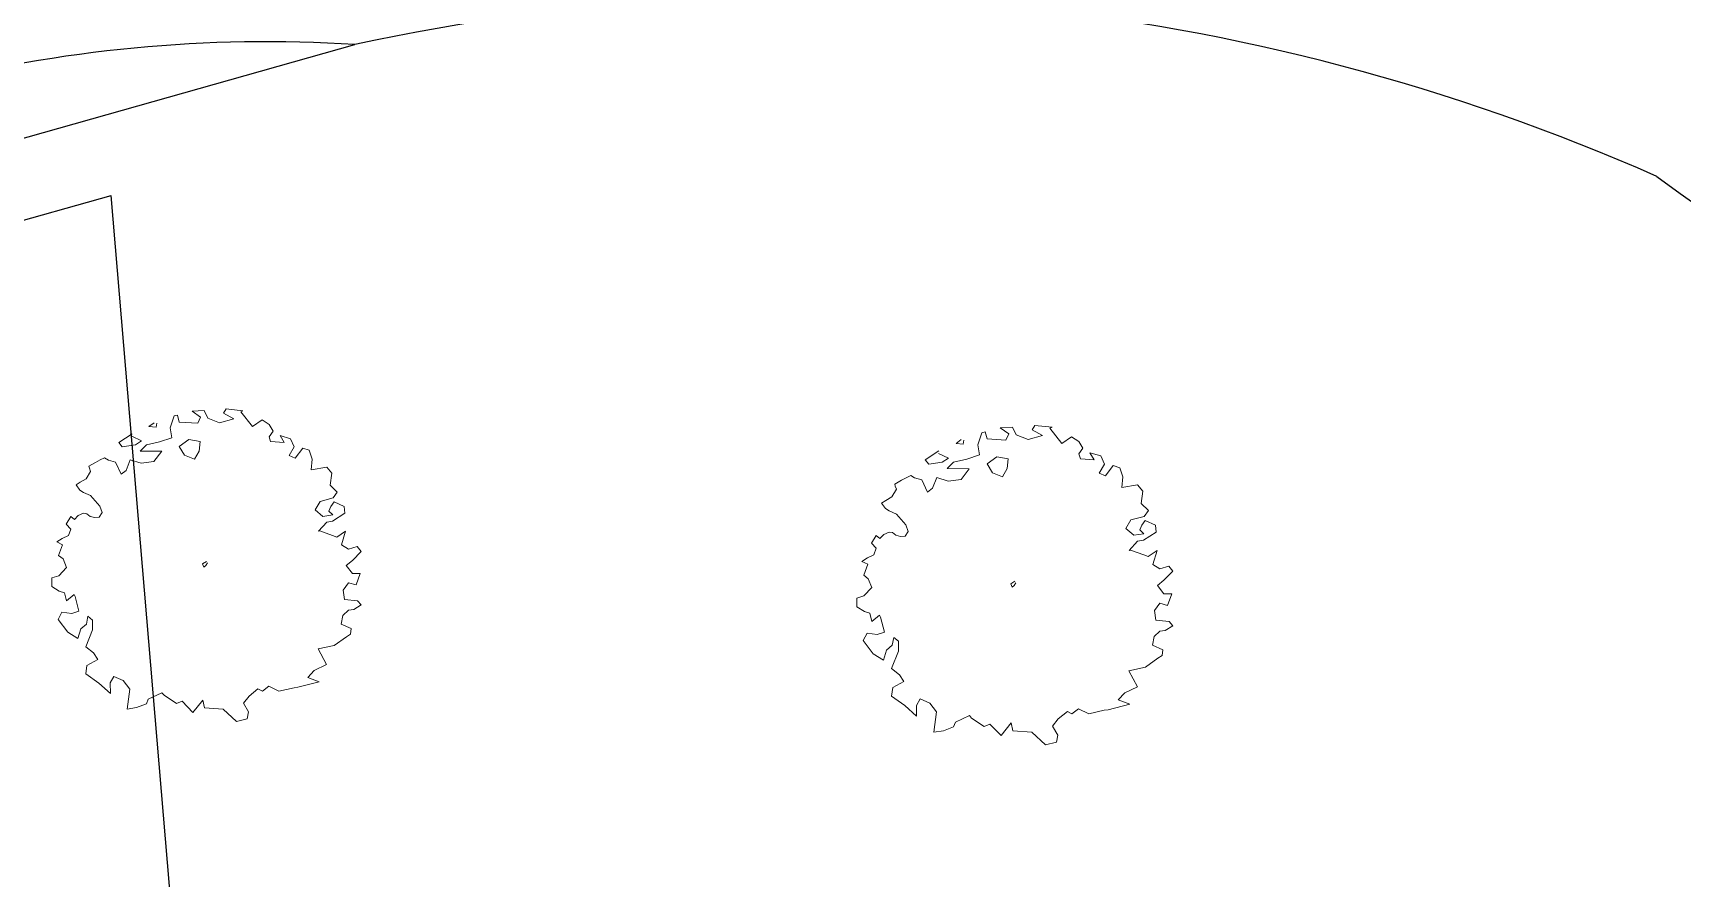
# Model space of a CAD drawing. Extents: x 2080 to 102394, y 2071 to 93424.
# Drawn here: x 78729 to 79486, y 77316 to 77703 of the extents above; entities that cross this region are included whole.
import ezdxf

# ---------------------------------------------------------------- set-up
doc = ezdxf.new("R2010")
doc.units = 0
doc.header["$LTSCALE"] = 20
doc.header["$MEASUREMENT"] = 0
doc.layers.add('Mango tree', color=96, linetype='Continuous', lineweight=5)
doc.layers.add('sappotta', color=114, linetype='Continuous', lineweight=5)
doc.layers.add('road', color=2, linetype='Continuous')

# ---------------------------------------------------------------- blocks, each defined once
blk = doc.blocks.new('NEEM')
at = {"layer": 'sappotta', "linetype": 'Continuous'}
for p, q in [((-0.213, 1.092), (-0.242, 1.007)), ((-0.191, 1.099), (-0.213, 1.092)), ((-0.177, 1.048), (-0.191, 1.099)), ((0.003, 1.132), (-0.083, 1.127)), ((-0.083, 1.127), (-0.023, 1.083)), ((-0.023, 1.083), (-0.043, 1.039)), ((0.03, 1.077), (0.003, 1.132)), ((0.114, 1.043), (0.03, 1.077)), ((0.216, 1.072), (0.114, 1.043)), ((0.162, 1.144), (0.142, 1.112)), ((0.142, 1.112), (0.216, 1.072)), ((0.283, 1.13), (0.162, 1.144)), ((0.267, 1.123), (0.283, 1.13)), ((0.351, 1.016), (0.267, 1.123)), ((0.421, 1.063), (0.351, 1.016)), ((0.473, 1.03), (0.421, 1.063)), ((-0.517, 0.963), (-0.614, 0.901)), ((-0.521, 0.945), (-0.521, 0.945)), ((-0.449, 0.913), (-0.521, 0.945)), ((-0.359, 1.043), (-0.396, 1.016)), ((-0.396, 1.016), (-0.345, 1.011)), ((-0.345, 1.011), (-0.34, 1.039)), ((-0.23, 0.935), (-0.32, 0.906)), ((-0.242, 1.007), (-0.23, 0.935)), ((-0.043, 1.039), (-0.177, 1.048)), ((0.472, 0.942), (0.501, 0.982)), ((0.483, 0.908), (0.472, 0.942)), ((0.501, 0.982), (0.473, 1.03)), ((0.551, 0.95), (0.581, 0.9)), ((0.627, 0.928), (0.551, 0.95)), ((-0.614, 0.901), (-0.589, 0.87)), ((-0.589, 0.87), (-0.494, 0.884)), ((-0.494, 0.884), (-0.449, 0.913)), ((-0.415, 0.884), (-0.459, 0.839)), ((-0.459, 0.839), (-0.303, 0.837)), ((-0.32, 0.906), (-0.415, 0.884)), ((-0.303, 0.837), (-0.361, 0.762)), ((-0.108, 0.922), (-0.177, 0.872)), ((-0.177, 0.872), (-0.139, 0.809)), ((-0.027, 0.908), (-0.108, 0.922)), ((-0.067, 0.78), (-0.034, 0.839)), ((-0.034, 0.839), (-0.027, 0.908)), ((0.581, 0.9), (0.483, 0.908)), ((0.616, 0.806), (0.654, 0.87)), ((0.654, 0.87), (0.627, 0.928)), ((0.715, 0.86), (0.66, 0.788)), ((0.762, 0.844), (0.715, 0.86)), ((0.783, 0.779), (0.762, 0.844)), ((-0.783, 0.757), (-0.83, 0.729)), ((-0.83, 0.729), (-0.826, 0.714)), ((-0.826, 0.714), (-0.818, 0.692)), ((-0.749, 0.774), (-0.783, 0.757)), ((-0.717, 0.789), (-0.749, 0.774)), ((-0.689, 0.772), (-0.717, 0.789)), ((-0.638, 0.758), (-0.689, 0.772)), ((-0.598, 0.672), (-0.638, 0.758)), ((-0.533, 0.776), (-0.562, 0.699)), ((-0.452, 0.75), (-0.533, 0.776)), ((-0.361, 0.762), (-0.452, 0.75)), ((-0.139, 0.809), (-0.067, 0.78)), ((0.66, 0.788), (0.616, 0.806)), ((0.776, 0.704), (0.783, 0.779)), ((0.888, 0.723), (0.776, 0.704)), ((0.924, 0.679), (0.888, 0.723)), ((-0.892, 0.613), (-0.923, 0.594)), ((-0.923, 0.594), (-0.895, 0.555)), ((-0.85, 0.638), (-0.892, 0.613)), ((-0.818, 0.692), (-0.85, 0.638)), ((-0.562, 0.699), (-0.598, 0.672)), ((0.913, 0.591), (0.924, 0.679)), ((0.964, 0.541), (0.913, 0.591)), ((-0.895, 0.555), (-0.868, 0.54)), ((-0.868, 0.54), (-0.818, 0.517)), ((-0.818, 0.517), (-0.752, 0.44)), ((0.804, 0.415), (0.84, 0.475)), ((0.84, 0.475), (0.934, 0.5)), ((0.942, 0.471), (0.917, 0.437)), ((0.934, 0.5), (0.964, 0.541)), ((1.014, 0.439), (0.942, 0.471)), ((-0.96, 0.366), (-0.994, 0.31)), ((-0.935, 0.345), (-0.96, 0.366)), ((-0.908, 0.372), (-0.935, 0.345)), ((-0.87, 0.389), (-0.908, 0.372)), ((-0.846, 0.386), (-0.87, 0.389)), ((-0.821, 0.367), (-0.846, 0.386)), ((-0.788, 0.359), (-0.821, 0.367)), ((-0.757, 0.361), (-0.788, 0.359)), ((-0.735, 0.394), (-0.757, 0.361)), ((-0.752, 0.44), (-0.735, 0.394)), ((0.86, 0.367), (0.804, 0.415)), ((0.933, 0.378), (0.86, 0.367)), ((0.917, 0.437), (0.904, 0.404)), ((0.904, 0.404), (0.933, 0.378)), ((0.93, 0.332), (1.018, 0.389)), ((1.018, 0.389), (1.014, 0.439)), ((-0.994, 0.31), (-0.961, 0.275)), ((-0.961, 0.275), (-0.978, 0.229)), ((0.829, 0.259), (0.888, 0.326)), ((0.838, 0.262), (0.829, 0.259)), ((0.931, 0.228), (0.838, 0.262)), ((0.888, 0.326), (0.93, 0.332)), ((1.025, 0.259), (0.962, 0.217)), ((0.996, 0.16), (1.025, 0.259)), ((-1.023, 0.208), (-1.062, 0.182)), ((-1.062, 0.182), (-1.02, 0.162)), ((-1.02, 0.162), (-1.049, 0.084)), ((-0.978, 0.229), (-1.023, 0.208)), ((0.962, 0.217), (0.931, 0.228)), ((1.046, 0.129), (0.996, 0.16)), ((1.109, 0.149), (1.046, 0.129)), ((1.137, 0.114), (1.109, 0.149)), ((-1.049, 0.084), (-1.017, 0.059)), ((-1.017, 0.059), (-0.991, -0.002)), ((0.02, 0.041), (-0.009, 0.024)), ((-0.009, 0.024), (0, 0)), ((0, 0), (0.014, 0.011)), ((0.014, 0.011), (0.027, 0.031)), ((1.029, 0.011), (1.074, 0.049)), ((1.074, -0.047), (1.029, 0.011)), ((1.074, 0.049), (1.137, 0.114)), ((-1.097, -0.077), (-1.098, -0.14)), ((-1.048, -0.062), (-1.097, -0.077)), ((-0.991, -0.002), (-1.048, -0.062)), ((1.007, -0.166), (1.046, -0.114)), ((1.046, -0.114), (1.1, -0.129)), ((1.129, -0.047), (1.074, -0.047)), ((1.1, -0.129), (1.129, -0.047)), ((-1.098, -0.14), (-1.044, -0.173)), ((-1.044, -0.173), (-1.007, -0.185)), ((-1.007, -0.185), (-0.992, -0.244)), ((-0.992, -0.244), (-0.937, -0.198)), ((-0.937, -0.198), (-0.93, -0.213)), ((-0.93, -0.213), (-0.902, -0.318)), ((1.016, -0.234), (1.007, -0.166)), ((-1.025, -0.325), (-1.052, -0.378)), ((-0.953, -0.336), (-1.025, -0.325)), ((-0.902, -0.318), (-0.953, -0.336)), ((0.992, -0.411), (1.004, -0.349)), ((1.004, -0.349), (1.045, -0.311)), ((1.11, -0.243), (1.016, -0.234)), ((1.045, -0.311), (1.083, -0.306)), ((1.083, -0.306), (1.137, -0.273)), ((1.137, -0.273), (1.11, -0.243)), ((-1.052, -0.378), (-0.982, -0.471)), ((-0.91, -0.516), (-0.888, -0.446)), ((-0.888, -0.446), (-0.848, -0.411)), ((-0.803, -0.452), (-0.853, -0.576)), ((-0.848, -0.411), (-0.837, -0.355)), ((-0.837, -0.355), (-0.803, -0.383)), ((-0.803, -0.383), (-0.803, -0.452)), ((1.066, -0.443), (0.992, -0.411)), ((1.061, -0.484), (1.066, -0.443)), ((-0.982, -0.471), (-0.91, -0.516)), ((-0.853, -0.576), (-0.797, -0.619)), ((0.826, -0.591), (0.943, -0.565)), ((0.943, -0.565), (1.032, -0.503)), ((1.032, -0.503), (1.061, -0.484)), ((-0.766, -0.668), (-0.844, -0.71)), ((-0.797, -0.619), (-0.766, -0.668)), ((0.887, -0.704), (0.826, -0.591)), ((-0.844, -0.71), (-0.852, -0.77)), ((-0.852, -0.77), (-0.758, -0.838)), ((-0.676, -0.836), (-0.649, -0.791)), ((-0.649, -0.791), (-0.582, -0.82)), ((0.751, -0.797), (0.797, -0.747)), ((0.834, -0.828), (0.751, -0.797)), ((0.797, -0.747), (0.887, -0.704)), ((-0.758, -0.838), (-0.675, -0.912)), ((-0.675, -0.912), (-0.676, -0.836)), ((-0.582, -0.82), (-0.534, -0.881)), ((-0.534, -0.881), (-0.554, -1.025)), ((-0.401, -0.955), (-0.302, -0.907)), ((-0.302, -0.907), (-0.286, -0.926)), ((-0.286, -0.926), (-0.197, -0.986)), ((0.287, -0.982), (0.327, -0.932)), ((0.327, -0.932), (0.391, -0.879)), ((0.391, -0.879), (0.423, -0.897)), ((0.423, -0.897), (0.47, -0.86)), ((0.47, -0.86), (0.543, -0.896)), ((0.543, -0.896), (0.652, -0.871)), ((0.652, -0.871), (0.68, -0.867)), ((0.68, -0.867), (0.834, -0.828)), ((-0.554, -1.025), (-0.486, -1.015)), ((-0.486, -1.015), (-0.413, -0.988)), ((-0.413, -0.988), (-0.401, -0.955)), ((-0.197, -0.986), (-0.157, -0.969)), ((-0.157, -0.969), (-0.078, -1.049)), ((-0.078, -1.049), (-0.006, -0.96)), ((-0.006, -0.96), (0.006, -1.017)), ((0.006, -1.017), (0.139, -1.026)), ((0.139, -1.026), (0.236, -1.115)), ((0.324, -1.046), (0.287, -0.982)), ((0.314, -1.096), (0.324, -1.046)), ((0.236, -1.115), (0.314, -1.096))]:
    blk.add_line(p, q, dxfattribs=at)

msp = doc.modelspace()

# ---------------------------------------------------------------- linework, layer by layer
at = {"linetype": 'Continuous', "ltscale": 0.5}
for p in [(77538.577, 77283.736), (78825.977, 76904.454)]:
    msp.add_line(p, (78764.725, 77628.735), dxfattribs=at)
at = {"ltscale": 0.5}
msp.add_arc((78835.601, 77065.013), 634.278, 86.294692, 104.613369, dxfattribs=at)
at = {"layer": 'road', "linetype": 'Continuous', "ltscale": 0.5}
msp.add_line((77663.543, 77356.498), (78876.591, 77697.966), dxfattribs=at)
for centre, radius, start, end in [((79082.746, 76753.329), 966.87, 66.134256, 102.31105), ((79885.003, 78191.225), 689.606, 233.409677, 302.145017)]:
    msp.add_arc(centre, radius, start, end, dxfattribs=at)

# ---------------------------------------------------------------- block references
at = {"layer": 'Mango tree', "linetype": 'Continuous'}
for p, xscale, yscale, zscale in [((78807.221, 77458.233), 63.51152227788407, 63.51152227795683, 63.51152227752437), ((79178.126, 77449.058), 64.88707364018774, 64.8870736402605, 64.88707363981695)]:
    msp.add_blockref('NEEM', p, dxfattribs=dict(at, xscale=xscale, yscale=yscale, zscale=zscale))

doc.saveas('drawing.dxf')
